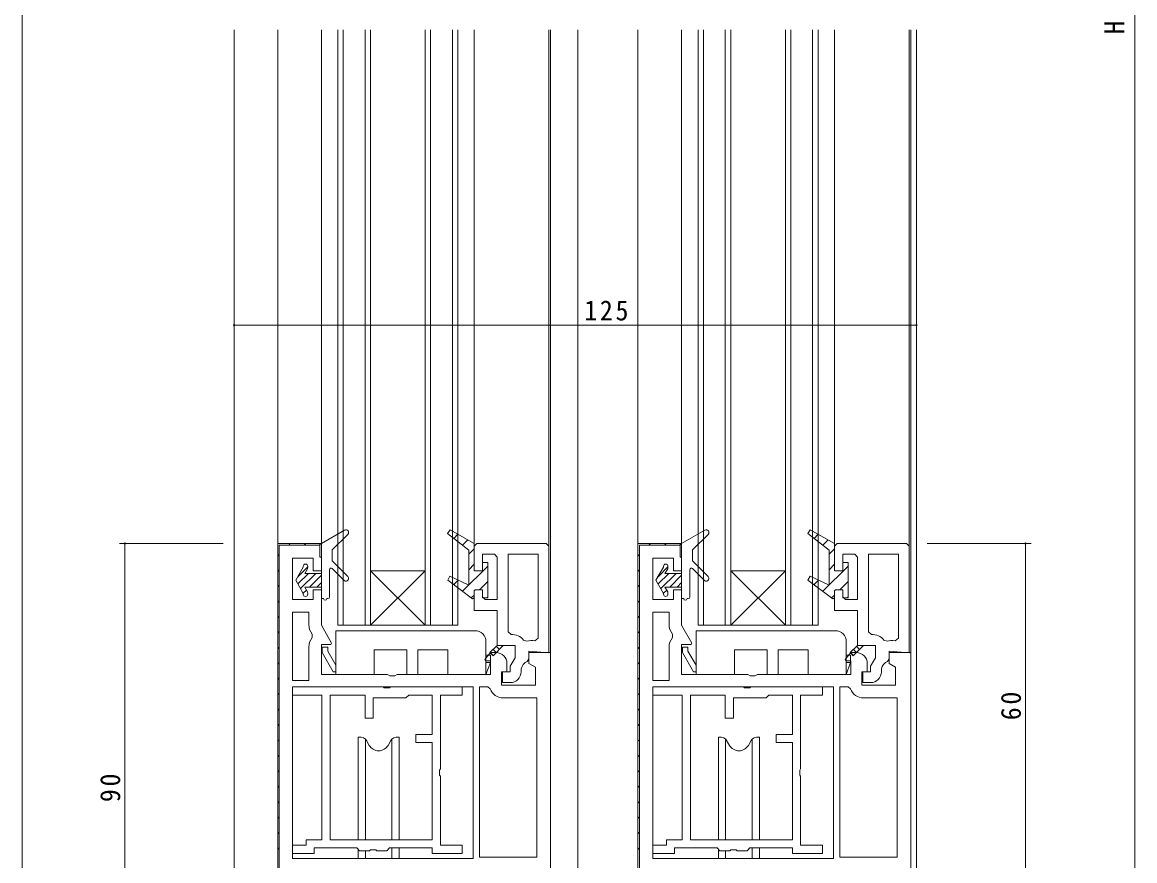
# Model space of a CAD drawing. Units: millimetres on the paper. Extents: x -420 to 373, y -297 to 267.
# Drawn here: x -417.7 to -213.9, y -151.7 to 1.9 of the extents above; entities that cross this region are included whole.
import ezdxf
from ezdxf.enums import TextEntityAlignment as Align

# ---------------------------------------------------------------- set-up
doc = ezdxf.new("R2010")
doc.units = ezdxf.units.MM
for name, color, linetype, lineweight in [('0-1_YKK_ZWAK', 7, 'Continuous', 9), ('0-3_YKK_12', 2, 'Continuous', 9), ('0-4_YKK_D', 6, 'Continuous', 9), ('0-6_YKK_13', 4, 'Continuous', 9), ('0-7_YKK_11', 7, 'Continuous', 9)]:
    doc.layers.add(name, color=color, linetype=linetype, lineweight=lineweight)
doc.styles.add('ＭＳ ゴシック', font='')
doc.styles.get('ＭＳ ゴシック').set_extended_font_data('MS Gothic')

msp = doc.modelspace()

# ---------------------------------------------------------------- linework, layer by layer
at = {"layer": '0-1_YKK_ZWAK'}
msp.add_line((-417.7, -260.6), (-417.7, 264.4), dxfattribs=at)
at = {"layer": '0-3_YKK_12'}
for p, q in [((-378.911, -243.099), (-378.911, 0.482)), ((-370.911, -94.086), (-370.911, 0.482)), ((-362.911, -94.099), (-362.911, 0.482)), ((-359.911, 0.482), (-359.911, -108.599)), ((-358.911, 0.482), (-358.911, -108.599)), ((-354.911, -108.599), (-354.911, 0.482)), ((-353.911, -108.599), (-353.911, 0.482)), ((-343.911, 0.482), (-343.911, -108.599)), ((-342.911, 0.482), (-342.911, -108.599)), ((-338.911, -108.599), (-338.911, 0.482)), ((-337.911, -108.599), (-337.911, 0.482)), ((-334.911, -93.775), (-334.911, 0.482)), ((-321.211, -94.097), (-321.211, 0.482)), ((-320.911, -114.099), (-320.911, 0.482)), ((-315.927, -153.599), (-315.927, 0.482)), ((-304.912, -94.099), (-304.912, 0.482)), ((-296.912, -93.599), (-296.912, 0.482)), ((-293.912, 0.482), (-293.912, -108.599)), ((-292.912, 0.482), (-292.912, -108.599)), ((-288.912, -108.599), (-288.912, 0.482)), ((-287.912, -108.599), (-287.912, 0.482)), ((-277.912, 0.482), (-277.912, -108.599)), ((-276.912, 0.482), (-276.912, -108.599)), ((-272.912, -108.599), (-272.912, 0.482)), ((-271.911, -108.599), (-271.911, 0.482)), ((-268.912, -93.775), (-268.912, 0.482)), ((-255.212, -94.099), (-255.212, 0.482)), ((-254.912, -114.099), (-254.912, 0.482)), ((-253.907, 0.482), (-253.911, -174.099)), ((-343.911, -108.599), (-353.911, -98.599)), ((-353.911, -108.599), (-343.911, -98.599)), ((-353.911, -98.599), (-343.911, -98.599)), ((-277.912, -108.599), (-287.912, -98.599)), ((-287.912, -108.599), (-277.912, -98.599)), ((-287.912, -98.599), (-277.912, -98.599)), ((-359.911, -108.599), (-354.911, -108.599)), ((-354.911, -108.599), (-342.911, -108.599)), ((-342.911, -108.599), (-337.911, -108.599)), ((-293.912, -108.599), (-288.912, -108.599)), ((-288.912, -108.599), (-276.912, -108.599)), ((-276.912, -108.599), (-271.911, -108.599))]:
    msp.add_line(p, q, dxfattribs=at)
at = {"layer": '0-4_YKK_D'}
for p, q in [((-213.911, -166.599), (-213.911, 169.401)), ((-378.911, -62.597), (-378.911, -52.6)), ((-253.911, -62.597), (-253.911, -52.6)), ((-378.911, -53.6), (-253.911, -53.6)), ((-380.911, -93.599), (-399.911, -93.599)), ((-398.911, -93.599), (-398.911, -183.599)), ((-251.911, -93.599), (-232.911, -93.599)), ((-233.911, -153.599), (-233.911, -93.599))]:
    msp.add_line(p, q, dxfattribs=at)
for centre, start, end in [((-378.911, -53.6), 0, 180), ((-378.911, -53.6), 180, 0), ((-253.911, -53.6), 0, 180), ((-253.911, -53.6), 180, 0), ((-398.911, -93.599), 90, 270), ((-398.911, -93.599), 270, 90), ((-233.911, -93.599), 90, 270), ((-233.911, -93.599), 270, 90)]:
    msp.add_arc(centre, 0.106, start, end, dxfattribs=at)
at = {"layer": '0-6_YKK_13'}
for p, q in [((-358.66, -91.165), (-362.911, -93.599)), ((-292.66, -91.165), (-296.912, -93.599)), ((-362.911, -103.699), (-362.911, -93.599)), ((-360.911, -94.799), (-358.058, -91.953)), ((-296.912, -103.699), (-296.912, -93.599)), ((-294.912, -94.799), (-292.058, -91.953)), ((-360.911, -96.799), (-360.911, -94.799)), ((-294.912, -96.799), (-294.912, -94.799)), ((-366.211, -97.924), (-366.211, -97.799)), ((-365.411, -98.031), (-365.411, -97.799)), ((-360.911, -96.799), (-358.058, -99.652)), ((-300.212, -97.924), (-300.212, -97.799)), ((-299.412, -98.031), (-299.412, -97.799)), ((-294.912, -96.799), (-292.058, -99.652)), ((-367.611, -100.349), (-366.211, -97.924)), ((-367.238, -99.701), (-365.411, -97.875)), ((-367.219, -101.029), (-365.288, -99.099)), ((-366.725, -101.883), (-363.941, -99.099)), ((-365.966, -99.099), (-365.465, -98.231)), ((-365.966, -99.099), (-362.911, -99.099)), ((-365.094, -101.599), (-362.911, -99.416)), ((-361.411, -103.399), (-361.411, -98.437)), ((-358.765, -100.359), (-360.899, -98.225)), ((-301.612, -100.349), (-300.212, -97.924)), ((-301.238, -99.701), (-299.412, -97.875)), ((-301.219, -101.029), (-299.288, -99.099)), ((-300.726, -101.883), (-297.941, -99.099)), ((-299.966, -99.099), (-299.465, -98.231)), ((-299.966, -99.099), (-296.912, -99.099)), ((-299.094, -101.599), (-296.912, -99.416)), ((-295.412, -103.399), (-295.412, -98.437)), ((-292.765, -100.359), (-294.899, -98.225)), ((-367.611, -100.349), (-366.211, -102.773)), ((-365.966, -101.599), (-365.465, -102.466)), ((-365.966, -101.599), (-362.911, -101.599)), ((-363.747, -101.599), (-362.911, -100.763)), ((-301.612, -100.349), (-300.212, -102.773)), ((-299.966, -101.599), (-299.465, -102.466)), ((-299.966, -101.599), (-296.912, -101.599)), ((-297.747, -101.599), (-296.912, -100.763)), ((-366.232, -102.737), (-365.647, -102.151)), ((-366.211, -102.899), (-366.211, -102.773)), ((-365.411, -102.899), (-365.411, -102.666)), ((-362.911, -103.699), (-362.511, -103.699)), ((-361.911, -103.699), (-361.711, -103.699)), ((-300.233, -102.737), (-299.647, -102.151)), ((-300.212, -102.899), (-300.212, -102.773)), ((-299.412, -102.899), (-299.412, -102.666)), ((-296.912, -103.699), (-296.512, -103.699)), ((-295.912, -103.699), (-295.712, -103.699)), ((-360.253, -117.599), (-360.253, -109.599)), ((-334.753, -109.599), (-360.253, -109.599)), ((-294.253, -117.599), (-294.253, -109.599)), ((-268.753, -109.599), (-294.253, -109.599)), ((-332.753, -111.599), (-332.753, -117.599)), ((-266.753, -111.599), (-266.753, -117.599)), ((-353.253, -117.599), (-353.253, -113.099)), ((-353.253, -113.099), (-347.253, -113.099)), ((-353.253, -117.599), (-353.253, -113.099)), ((-347.253, -113.099), (-347.253, -117.599)), ((-345.253, -117.599), (-345.253, -113.099)), ((-345.253, -113.099), (-339.753, -113.099)), ((-345.253, -113.099), (-339.753, -113.099)), ((-339.753, -113.099), (-339.753, -117.599)), ((-339.753, -113.099), (-339.753, -117.599)), ((-331.953, -114.099), (-332.753, -114.099)), ((-331.953, -115.399), (-331.953, -114.099)), ((-287.253, -117.599), (-287.253, -113.099)), ((-287.253, -113.099), (-281.253, -113.099)), ((-287.253, -117.599), (-287.253, -113.099)), ((-281.253, -113.099), (-281.253, -117.599)), ((-279.253, -117.599), (-279.253, -113.099)), ((-279.253, -113.099), (-273.753, -113.099)), ((-279.253, -113.099), (-273.753, -113.099)), ((-273.753, -113.099), (-273.753, -117.599)), ((-273.753, -113.099), (-273.753, -117.599)), ((-265.953, -114.099), (-266.753, -114.099)), ((-265.953, -115.399), (-265.953, -114.099)), ((-332.753, -117.599), (-331.953, -115.399)), ((-332.753, -115.399), (-331.953, -115.399)), ((-266.753, -117.599), (-265.953, -115.399)), ((-266.753, -115.399), (-265.953, -115.399)), ((-360.253, -117.599), (-353.253, -117.599)), ((-347.253, -117.599), (-345.253, -117.599)), ((-339.753, -117.599), (-332.753, -117.599)), ((-294.253, -117.599), (-287.253, -117.599)), ((-281.253, -117.599), (-279.253, -117.599)), ((-273.753, -117.599), (-266.753, -117.599)), ((-356.161, -129.096), (-355.611, -129.096)), ((-356.161, -147.899), (-356.161, -129.096)), ((-355.611, -129.096), (-355.191, -129.249)), ((-354.849, -147.899), (-354.849, -129.459)), ((-354.143, -130.596), (-354.667, -129.689)), ((-350.679, -130.596), (-350.156, -129.689)), ((-349.974, -129.459), (-349.974, -147.899)), ((-349.211, -129.096), (-349.632, -129.249)), ((-349.211, -129.096), (-348.661, -129.096)), ((-348.661, -129.096), (-348.661, -147.899)), ((-290.162, -129.096), (-289.612, -129.096)), ((-290.162, -147.899), (-290.162, -129.096)), ((-289.612, -129.096), (-289.191, -129.249)), ((-288.849, -147.899), (-288.849, -129.459)), ((-288.144, -130.596), (-288.667, -129.689)), ((-284.679, -130.596), (-284.156, -129.689)), ((-283.974, -129.459), (-283.974, -147.899)), ((-283.212, -129.096), (-283.632, -129.249)), ((-283.212, -129.096), (-282.661, -129.096)), ((-282.661, -129.096), (-282.661, -147.899)), ((-356.161, -151.299), (-356.161, -149.649)), ((-354.849, -151.299), (-354.849, -149.899)), ((-349.974, -149.399), (-349.974, -151.299)), ((-348.661, -149.399), (-348.661, -151.299)), ((-290.162, -151.299), (-290.162, -149.649)), ((-288.849, -151.299), (-288.849, -149.899)), ((-283.974, -149.399), (-283.974, -151.299)), ((-282.661, -149.399), (-282.661, -151.299))]:
    msp.add_line(p, q, dxfattribs=at)
for points in [[(-362.753, -112.599), (-362.753, -113.599), (-360.732, -117.099), (-360.253, -117.099)], [(-360.253, -115.929), (-361.753, -113.331), (-361.753, -112.599), (-362.753, -112.599)], [(-296.753, -112.599), (-296.753, -113.599), (-294.733, -117.099), (-294.253, -117.099)], [(-294.253, -115.929), (-295.753, -113.331), (-295.753, -112.599), (-296.753, -112.599)]]:
    msp.add_lwpolyline(points, dxfattribs=at)
for centre, radius, start, end in [((-358.411, -91.599), 0.5, 314.92854, 119.79002), ((-292.412, -91.599), 0.5, 314.92854, 119.79002), ((-365.811, -97.799), 0.4, 0, 180), ((-299.812, -97.799), 0.4, 0, 180), ((-365.811, -98.031), 0.4, 329.99998, 0), ((-361.111, -98.437), 0.3, 45.00002, 180), ((-358.411, -100.006), 0.5, 224.99983, 44.99998), ((-299.812, -98.031), 0.4, 329.99998, 0), ((-295.112, -98.437), 0.3, 45.00002, 180), ((-292.412, -100.006), 0.5, 224.99983, 44.99998), ((-365.811, -102.899), 0.4, 180, 0), ((-365.811, -102.666), 0.4, 0, 30), ((-362.211, -103.699), 0.3, 180, 0), ((-361.711, -103.399), 0.3, 270, 0), ((-299.812, -102.899), 0.4, 180, 0), ((-299.812, -102.666), 0.4, 0, 30), ((-296.212, -103.699), 0.3, 180, 0), ((-295.712, -103.399), 0.3, 270, 0), ((-334.753, -111.599), 2, 0, 90), ((-268.753, -111.599), 2, 0, 90), ((-355.533, -130.189), 1, 30, 69.98726), ((-355.533, -130.189), 1, 30, 43.78836), ((-349.29, -130.189), 1, 110.01273, 149.99998), ((-349.29, -130.189), 1, 136.21162, 149.99998), ((-289.533, -130.189), 1, 30, 69.98726), ((-289.533, -130.189), 1, 30, 43.78836), ((-283.29, -130.189), 1, 110.01273, 149.99998), ((-283.29, -130.189), 1, 136.21162, 149.99998), ((-352.411, -129.596), 2, 210, 329.99998), ((-286.412, -129.596), 2, 210, 329.99998)]:
    msp.add_arc(centre, radius, start, end, dxfattribs=at)
at = {"layer": '0-7_YKK_11'}
for p, q in [((-368.893, -93.899), (-368.593, -93.599)), ((-366.064, -93.899), (-365.764, -93.599)), ((-363.283, -93.946), (-363.07, -93.733)), ((-338.657, -92.673), (-337.914, -91.929)), ((-337.069, -93.913), (-336.096, -92.94)), ((-334.911, -94.099), (-334.411, -93.599)), ((-302.893, -93.899), (-302.593, -93.599)), ((-300.064, -93.899), (-299.764, -93.599)), ((-297.283, -93.946), (-297.07, -93.733)), ((-272.658, -92.673), (-271.914, -91.929)), ((-271.069, -93.913), (-270.096, -92.94)), ((-268.912, -94.099), (-268.412, -93.599)), ((-370.911, -95.917), (-370.611, -95.617)), ((-335.911, -95.584), (-334.911, -94.584)), ((-334.911, -98.399), (-334.911, -94.099)), ((-304.912, -95.917), (-304.612, -95.617)), ((-269.912, -95.584), (-268.912, -94.584)), ((-268.912, -98.399), (-268.912, -94.099)), ((-337.048, -102.377), (-332.411, -97.741)), ((-335.911, -98.412), (-334.911, -97.412)), ((-271.048, -102.377), (-266.412, -97.741)), ((-269.912, -98.412), (-268.912, -97.412)), ((-370.911, -98.746), (-370.611, -98.446)), ((-304.912, -98.746), (-304.612, -98.446)), ((-370.911, -101.574), (-370.611, -101.274)), ((-338.653, -101.154), (-337.836, -100.337)), ((-333.941, -102.099), (-332.411, -100.569)), ((-304.912, -101.574), (-304.612, -101.274)), ((-272.654, -101.154), (-271.836, -100.337)), ((-267.941, -102.099), (-266.412, -100.569)), ((-335.442, -103.6), (-334.911, -103.069)), ((-333.411, -102.299), (-333.411, -103.399)), ((-332.584, -103.57), (-332.44, -103.426)), ((-269.442, -103.6), (-268.912, -103.069)), ((-267.412, -102.299), (-267.412, -103.399)), ((-266.584, -103.57), (-266.44, -103.426)), ((-370.911, -104.403), (-370.611, -104.103)), ((-304.912, -104.403), (-304.612, -104.103)), ((-370.911, -107.231), (-370.611, -106.931)), ((-368.211, -106.199), (-368.211, -118.699)), ((-304.912, -107.231), (-304.612, -106.931)), ((-302.212, -106.199), (-302.212, -118.699)), ((-370.911, -110.06), (-370.611, -109.76)), ((-304.912, -110.06), (-304.612, -109.76)), ((-364.594, -110.845), (-364.594, -110.218)), ((-325.292, -111.526), (-325.875, -111.348)), ((-298.594, -110.845), (-298.594, -110.218)), ((-259.292, -111.526), (-259.875, -111.348)), ((-370.911, -112.888), (-370.611, -112.588)), ((-331.424, -114.143), (-331.99, -113.577)), ((-330.863, -113.581), (-331.429, -113.016)), ((-330.302, -113.02), (-330.867, -112.454)), ((-329.58, -112.299), (-330.711, -112.299)), ((-329.74, -112.459), (-329.901, -112.299)), ((-304.912, -112.888), (-304.612, -112.588)), ((-265.424, -114.143), (-265.99, -113.577)), ((-264.863, -113.581), (-265.429, -113.016)), ((-264.302, -113.02), (-264.867, -112.454)), ((-263.58, -112.299), (-264.712, -112.299)), ((-263.74, -112.459), (-263.901, -112.299)), ((-370.911, -115.716), (-370.611, -115.416)), ((-304.912, -115.716), (-304.612, -115.416)), ((-370.911, -118.545), (-370.611, -118.245)), ((-335.111, -119.899), (-368.211, -119.899)), ((-333.911, -119.899), (-333.911, -151.099)), ((-304.912, -118.545), (-304.612, -118.245)), ((-269.112, -119.899), (-302.212, -119.899)), ((-267.912, -119.899), (-267.912, -151.099)), ((-370.911, -121.373), (-370.611, -121.073)), ((-362.811, -147.899), (-362.811, -121.399)), ((-304.912, -121.373), (-304.612, -121.073)), ((-296.812, -147.899), (-296.812, -121.399)), ((-370.911, -124.202), (-370.611, -123.902)), ((-304.912, -124.202), (-304.612, -123.902)), ((-370.911, -127.03), (-370.611, -126.73)), ((-304.912, -127.03), (-304.612, -126.73)), ((-370.911, -129.858), (-370.611, -129.559)), ((-304.912, -129.858), (-304.612, -129.559)), ((-370.911, -132.687), (-370.611, -132.387)), ((-304.912, -132.687), (-304.612, -132.387)), ((-370.911, -135.515), (-370.611, -135.215)), ((-304.912, -135.515), (-304.612, -135.215)), ((-370.911, -138.344), (-370.611, -138.044)), ((-304.912, -138.344), (-304.612, -138.044)), ((-370.911, -141.172), (-370.611, -140.872)), ((-304.912, -141.172), (-304.612, -140.872)), ((-370.911, -144.001), (-370.611, -143.701)), ((-304.912, -144.001), (-304.612, -143.701)), ((-370.911, -146.829), (-370.611, -146.529)), ((-304.912, -146.829), (-304.612, -146.529)), ((-370.911, -149.657), (-370.611, -149.357)), ((-304.912, -149.657), (-304.612, -149.357))]:
    msp.add_line(p, q, dxfattribs=at)
for points in [[(-334.911, -102.299), (-334.911, -103.581), (-335.241, -103.753), (-339.768, -100.306), (-339.374, -99.621), (-335.911, -101.233), (-335.911, -94.818), (-339.782, -91.795), (-339.344, -91.134), (-334.911, -93.599), (-334.911, -98.599), (-333.411, -98.599), (-333.411, -97.099), (-332.411, -97.099), (-332.411, -103.599), (-333.411, -103.599), (-333.411, -102.099), (-334.711, -102.099)], [(-268.912, -102.299), (-268.912, -103.581), (-269.241, -103.753), (-273.768, -100.306), (-273.374, -99.621), (-269.912, -101.233), (-269.912, -94.818), (-273.782, -91.795), (-273.344, -91.134), (-268.912, -93.599), (-268.912, -98.599), (-267.412, -98.599), (-267.412, -97.099), (-266.412, -97.099), (-266.412, -103.599), (-267.412, -103.599), (-267.412, -102.099), (-268.712, -102.099)], [(-335.111, -119.899), (-368.211, -119.899), (-368.211, -151.299), (-335.111, -151.299)], [(-362.811, -147.899), (-362.811, -121.399), (-368.211, -121.399), (-368.211, -119.899), (-351.582, -119.899), (-351.391, -120.041), (-350.432, -120.041), (-350.241, -119.899), (-337.111, -119.899), (-337.111, -121.399), (-341.111, -121.399), (-341.111, -134.928), (-341.254, -135.119), (-341.254, -136.078), (-341.111, -136.269), (-341.111, -148.899), (-337.111, -148.899), (-337.111, -150.399), (-342.611, -150.399), (-342.611, -149.399), (-350.411, -149.399), (-350.911, -149.899), (-352.741, -149.899), (-352.932, -149.756), (-353.891, -149.756), (-354.082, -149.899), (-355.911, -149.899), (-356.411, -149.399), (-364.211, -149.399), (-364.211, -150.399), (-368.211, -150.399), (-368.211, -148.899), (-365.711, -148.899), (-365.711, -147.899)], [(-269.112, -119.899), (-302.212, -119.899), (-302.212, -151.299), (-269.112, -151.299)], [(-296.812, -147.899), (-296.812, -121.399), (-302.212, -121.399), (-302.212, -119.899), (-285.582, -119.899), (-285.391, -120.041), (-284.432, -120.041), (-284.241, -119.899), (-271.112, -119.899), (-271.112, -121.399), (-275.112, -121.399), (-275.112, -134.928), (-275.254, -135.119), (-275.254, -136.078), (-275.112, -136.269), (-275.112, -148.899), (-271.112, -148.899), (-271.112, -150.399), (-276.612, -150.399), (-276.612, -149.399), (-284.412, -149.399), (-284.912, -149.899), (-286.741, -149.899), (-286.932, -149.756), (-287.891, -149.756), (-288.082, -149.899), (-289.912, -149.899), (-290.412, -149.399), (-298.212, -149.399), (-298.212, -150.399), (-302.212, -150.399), (-302.212, -148.899), (-299.712, -148.899), (-299.712, -147.899)], [(-361.311, -121.399), (-361.311, -147.899), (-342.611, -147.899), (-342.611, -130.099), (-345.611, -130.099), (-345.611, -128.599), (-342.611, -128.599), (-342.611, -121.399), (-346.911, -121.399), (-347.411, -121.899), (-353.411, -121.899), (-353.411, -125.599), (-354.911, -125.599), (-354.911, -121.399)], [(-295.312, -121.399), (-295.312, -147.899), (-276.612, -147.899), (-276.612, -130.099), (-279.612, -130.099), (-279.612, -128.599), (-276.612, -128.599), (-276.612, -121.399), (-280.912, -121.399), (-281.412, -121.899), (-287.412, -121.899), (-287.412, -125.599), (-288.912, -125.599), (-288.912, -121.399)]]:
    msp.add_lwpolyline(points, close=True, dxfattribs=at)
for points in [[(-370.911, -93.599), (-370.911, -183.599), (-361.411, -183.599)], [(-330.911, -113.599), (-331.911, -113.599), (-332.933, -114.854), (-332.816, -115.099), (-331.911, -115.099), (-331.911, -117.599), (-349.045, -117.599), (-349.478, -117.849), (-350.344, -117.849), (-350.777, -117.599), (-362.911, -117.599), (-362.911, -112.099), (-361.153, -112.099), (-361.022, -111.872), (-362.911, -108.599), (-362.911, -102.099), (-364.411, -102.099), (-364.411, -103.899), (-368.211, -103.899), (-368.211, -96.299), (-364.411, -96.299), (-364.411, -98.599), (-362.911, -98.599), (-362.911, -93.599), (-370.911, -93.599), (-370.911, -183.599)], [(-370.911, -183.599), (-361.411, -183.599), (-361.411, -181.099), (-361.711, -181.099), (-361.711, -183.299), (-370.611, -183.299), (-370.611, -93.899), (-363.211, -93.899), (-363.211, -96.099), (-362.911, -96.099), (-362.911, -93.599), (-370.911, -93.599)], [(-334.411, -93.599), (-321.711, -93.599), (-321.211, -94.099)], [(-304.912, -93.599), (-304.912, -183.599), (-295.412, -183.599)], [(-264.912, -113.599), (-265.912, -113.599), (-266.933, -114.854), (-266.816, -115.099), (-265.912, -115.099), (-265.912, -117.599), (-283.046, -117.599), (-283.479, -117.849), (-284.345, -117.849), (-284.778, -117.599), (-296.912, -117.599), (-296.912, -112.099), (-295.153, -112.099), (-295.022, -111.872), (-296.912, -108.599), (-296.912, -102.099), (-298.412, -102.099), (-298.412, -103.899), (-302.212, -103.899), (-302.212, -96.299), (-298.412, -96.299), (-298.412, -98.599), (-296.912, -98.599), (-296.912, -93.599), (-304.912, -93.599), (-304.912, -183.599)], [(-304.912, -183.599), (-295.412, -183.599), (-295.412, -181.099), (-295.712, -181.099), (-295.712, -183.299), (-304.612, -183.299), (-304.612, -93.899), (-297.212, -93.899), (-297.212, -96.099), (-296.912, -96.099), (-296.912, -93.599), (-304.912, -93.599)], [(-268.412, -93.599), (-255.712, -93.599), (-255.212, -94.099)], [(-331.211, -95.599), (-333.411, -95.599), (-333.411, -98.399)], [(-333.411, -103.399), (-332.911, -103.899), (-330.711, -103.899), (-330.711, -96.099), (-331.211, -95.599)], [(-328.161, -110.311), (-328.711, -109.814), (-328.711, -95.599), (-323.211, -95.599)], [(-321.211, -94.099), (-321.211, -113.644), (-324.911, -113.321), (-324.911, -114.754), (-325.2, -115.207)], [(-323.211, -95.599), (-323.211, -110.949), (-323.828, -111.435)], [(-265.212, -95.599), (-267.412, -95.599), (-267.412, -98.399)], [(-267.412, -103.399), (-266.912, -103.899), (-264.712, -103.899), (-264.712, -96.099), (-265.212, -95.599)], [(-262.162, -110.311), (-262.712, -109.814), (-262.712, -95.599), (-257.212, -95.599)], [(-255.212, -94.099), (-255.212, -113.644), (-258.912, -113.321), (-258.912, -114.754), (-259.2, -115.207)], [(-257.212, -95.599), (-257.212, -110.949), (-257.828, -111.435)], [(-328.311, -119.099), (-329.711, -119.099), (-329.711, -117.099), (-328.311, -117.099), (-328.311, -116.099), (-327.411, -114.54), (-327.411, -112.299), (-329.58, -112.299), (-331.463, -114.181), (-332.029, -113.616), (-330.711, -112.299), (-330.711, -105.899), (-334.911, -105.899), (-334.911, -102.299)], [(-262.312, -119.099), (-263.712, -119.099), (-263.712, -117.099), (-262.312, -117.099), (-262.312, -116.099), (-261.412, -114.54), (-261.412, -112.299), (-263.58, -112.299), (-265.463, -114.181), (-266.029, -113.616), (-264.712, -112.299), (-264.712, -105.899), (-268.912, -105.899), (-268.912, -102.299)], [(-368.211, -106.199), (-368.211, -118.699), (-365.211, -118.699), (-365.211, -112.599)], [(-365.211, -108.465), (-365.211, -106.199), (-368.211, -106.199)], [(-302.212, -106.199), (-302.212, -118.699), (-299.212, -118.699), (-299.212, -112.599)], [(-299.212, -108.465), (-299.212, -106.199), (-302.212, -106.199)], [(-320.911, -153.599), (-320.911, -113.599), (-324.911, -113.599), (-324.911, -115.599), (-323.711, -116.291), (-323.711, -119.599), (-329.911, -119.599), (-329.911, -117.099), (-328.911, -117.099), (-328.911, -115.599)], [(-254.912, -153.599), (-254.912, -113.599), (-258.912, -113.599), (-258.912, -115.599), (-257.712, -116.291), (-257.712, -119.599), (-263.912, -119.599), (-263.912, -117.099), (-262.912, -117.099), (-262.912, -115.599)], [(-326.306, -116.576), (-326.311, -116.62), (-326.311, -117.099)], [(-260.307, -116.576), (-260.312, -116.62), (-260.312, -117.099)], [(-333.911, -119.899), (-333.911, -151.099), (-323.411, -151.099), (-323.411, -121.899), (-329.603, -121.899)], [(-331.96, -120.232), (-332.432, -119.899), (-333.911, -119.899)], [(-267.912, -119.899), (-267.912, -151.099), (-257.412, -151.099), (-257.412, -121.899), (-263.604, -121.899)], [(-265.961, -120.232), (-266.432, -119.899), (-267.912, -119.899)]]:
    msp.add_lwpolyline(points, dxfattribs=at)
for centre, radius, start, end in [((-362.411, -108.465), 2.8, 179.99998, 218.78207), ((-296.412, -108.465), 2.8, 179.99998, 218.78207), ((-362.411, -112.599), 2.8, 141.2179, 179.99998), ((-327.911, -112.799), 2.5, 35.45685, 95.73918), ((-324.411, -113.866), 2.5, 76.50659, 110.61671), ((-296.412, -112.599), 2.8, 141.2179, 179.99998), ((-261.912, -112.799), 2.5, 35.45685, 95.73918), ((-258.412, -113.866), 2.5, 76.50659, 110.61671), ((-330.911, -115.599), 2, 0, 89.99998), ((-264.912, -115.599), 2, 0, 89.99998), ((-324.356, -117.02), 2, 114.96335, 167.17526), ((-258.356, -117.02), 2, 114.96335, 167.17526), ((-328.311, -117.099), 2, 270, 0), ((-262.312, -117.099), 2, 270, 0), ((-329.603, -119.399), 2.5, 199.47121, 269.99997), ((-263.604, -119.399), 2.5, 199.47121, 269.99997)]:
    msp.add_arc(centre, radius, start, end, dxfattribs=at)

# ---------------------------------------------------------------- texts
at = {"layer": '0-4_YKK_D', "color": 3, "style": 'ＭＳ ゴシック'}
msp.add_text('H', height=3.666, rotation=90, dxfattribs=at).set_placement((-214.711, -0.324), align=Align.BOTTOM_LEFT)
at = {"layer": '0-4_YKK_D', "color": 3, "insert": (-314.756, -52.8), "char_height": 3.666, "attachment_point": 7, "style": 'ＭＳ ゴシック'}
msp.add_mtext('\\T1.21;\\W0.95;125', dxfattribs=at)
at = {"layer": '0-4_YKK_D', "color": 3, "char_height": 3.666, "attachment_point": 7, "rotation": 90, "style": 'ＭＳ ゴシック'}
for s, insert in [('\\T1.21;\\W0.95;60', (-234.711, -125.999)), ('\\T1.21;\\W0.95;90', (-399.711, -140.999))]:
    msp.add_mtext(s, dxfattribs=dict(at, insert=insert))

doc.saveas('drawing.dxf')
